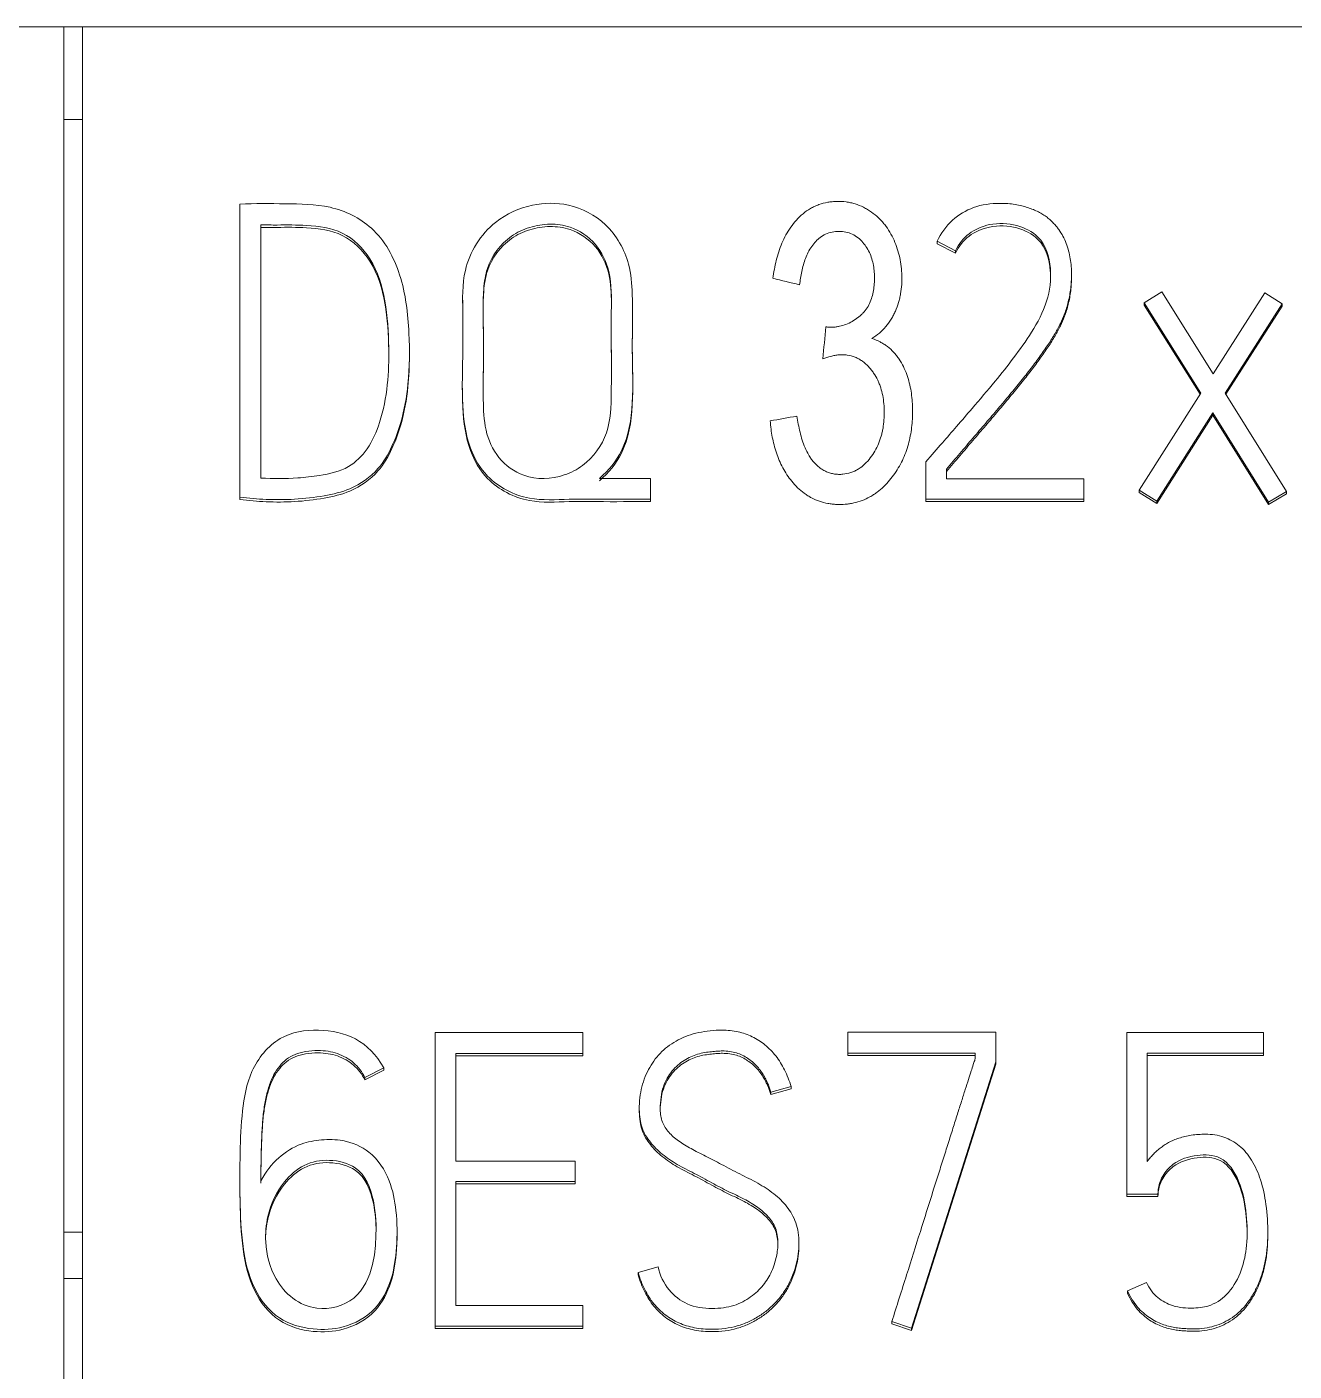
# Model space of a CAD drawing. Header units: millimetres. Extents: x 4134 to 7422, y 1400 to 3585.
# Drawn here: x 6047.35 to 6054.18, y 3365.53 to 3372.78 of the extents above; entities that cross this region are included whole.
import ezdxf

# ---------------------------------------------------------------- set-up
doc = ezdxf.new("R2010")
doc.units = ezdxf.units.MM
doc.layers.add('000-PI-Oprema', color=30, linetype='Continuous', lineweight=5)

# ---------------------------------------------------------------- blocks, each defined once
blk = doc.blocks.new('S7-1500 DQ HF - 6ES7522-1BL01-0AB0')
at = {"layer": '000-PI-Oprema', "color": 0, "linetype": 'ByBlock', "lineweight": 0}
for p, q in [((4.9, 147), (0, 147)), ((5, 147), (4.8999, 147)), ((5, 136.8169), (5, 147)), ((29.8, 147), (5, 147)), ((5, 146.5), (4.8999, 146.5)), ((5.8494, 146.0437), (5.8494, 144.4633)), ((5.9626, 145.9315), (5.9626, 144.5668)), ((9.6106, 145.8434), (9.6106, 145.8307)), ((9.7104, 145.7928), (9.6106, 145.8434)), ((9.7104, 145.7801), (9.6106, 145.8307)), ((9.7104, 145.7928), (9.7104, 145.7801)), ((10.3362, 145.6512), (10.3362, 145.6639)), ((7.0511, 145.5311), (7.0511, 145.5184)), ((10.8229, 145.5705), (10.7275, 145.5111)), ((10.7275, 145.5111), (10.7275, 145.4984)), ((10.7275, 145.5111), (11.0337, 145.0246)), ((11.1003, 145.1281), (10.8229, 145.5705)), ((11.3799, 145.5661), (11.1003, 145.1281)), ((11.4731, 145.5067), (11.3799, 145.5661)), ((7.9681, 145.4548), (7.9681, 145.4675)), ((10.7275, 145.4984), (11.0297, 145.0183)), ((11.1647, 145.0246), (11.4731, 145.5067)), ((11.1687, 145.0182), (11.4731, 145.494)), ((11.4731, 145.5067), (11.4731, 145.494)), ((7.8528, 145.3881), (7.8528, 145.3754)), ((6.7639, 145.2259), (6.7639, 145.2386)), ((7.0494, 145.0745), (7.0494, 145.0618)), ((11.0337, 145.0246), (10.7009, 144.5007)), ((11.4953, 144.4941), (11.1647, 145.0246)), ((10.7963, 144.4413), (11.0981, 144.9189)), ((10.7963, 144.4286), (11.0981, 144.9062)), ((11.0981, 144.9189), (11.3999, 144.4369)), ((11.0981, 144.9189), (11.0981, 144.9062)), ((11.0981, 144.9062), (11.3999, 144.4242)), ((9.5507, 144.4523), (9.5507, 144.6548)), ((9.6616, 144.6152), (9.6616, 144.5624)), ((8.0641, 144.5646), (7.7889, 144.5646)), ((8.0641, 144.4523), (8.0641, 144.5646)), ((9.6616, 144.5624), (10.4028, 144.5624)), ((10.4028, 144.5624), (10.4028, 144.4523)), ((10.7009, 144.5007), (10.7009, 144.488)), ((10.7009, 144.5007), (10.7963, 144.4413)), ((11.3999, 144.4369), (11.4953, 144.4941)), ((11.4953, 144.4941), (11.4953, 144.4814)), ((5.8494, 144.4633), (5.8494, 144.4506)), ((8.0641, 144.4523), (8.0641, 144.4396)), ((9.5507, 144.4523), (9.5507, 144.4396)), ((10.4028, 144.4523), (9.5507, 144.4523)), ((10.4028, 144.4396), (9.5507, 144.4396)), ((10.4028, 144.4523), (10.4028, 144.4396)), ((10.7009, 144.488), (10.7963, 144.4286)), ((10.7963, 144.4413), (10.7963, 144.4286)), ((11.3999, 144.4242), (11.4953, 144.4814)), ((11.3999, 144.4369), (11.3999, 144.4242)), ((6.9035, 141.5758), (6.9035, 139.9931)), ((7.7002, 141.5758), (6.9035, 141.5758)), ((7.7002, 141.4635), (7.7002, 141.5758)), ((9.1293, 141.578), (9.1293, 141.4657)), ((9.9282, 141.578), (9.1293, 141.578)), ((9.9282, 141.4173), (9.9282, 141.578)), ((10.6339, 141.5758), (11.3729, 141.5758)), ((10.6339, 140.7041), (10.6339, 141.5758)), ((11.3729, 141.5758), (11.3729, 141.4657)), ((7.0145, 140.8824), (7.0145, 141.4635)), ((7.0145, 141.4635), (7.7002, 141.4635)), ((7.0145, 141.4508), (7.7002, 141.4508)), ((7.7002, 141.4635), (7.7002, 141.4508)), ((9.1293, 141.4657), (9.1293, 141.453)), ((9.1293, 141.4657), (9.8172, 141.4657)), ((9.1293, 141.453), (9.8172, 141.453)), ((9.8172, 141.4657), (9.8172, 141.4349)), ((11.3729, 141.4657), (10.7448, 141.4657)), ((10.7448, 141.4657), (10.7448, 140.8802)), ((11.3729, 141.453), (10.7448, 141.453)), ((11.3729, 141.4657), (11.3729, 141.453)), ((6.6261, 141.3865), (6.524, 141.3337)), ((6.6261, 141.3865), (6.6261, 141.3738)), ((9.4733, 139.9821), (9.9282, 141.4173)), ((9.4733, 139.9694), (9.9282, 141.4046)), ((9.9282, 141.4173), (9.9282, 141.4046)), ((6.6261, 141.3738), (6.524, 141.321)), ((6.524, 141.3337), (6.524, 141.321)), ((8.8231, 141.2852), (8.7143, 141.2544)), ((8.8231, 141.2725), (8.7143, 141.2417)), ((8.7143, 141.2544), (8.7143, 141.2417)), ((8.8231, 141.2852), (8.8231, 141.2725)), ((8.0042, 141.165), (8.0042, 141.1523)), ((7.658, 140.8824), (7.0145, 140.8824)), ((7.658, 140.7724), (7.658, 140.8824)), ((5.8491, 140.7909), (5.8491, 140.7782)), ((7.0145, 140.1032), (7.0145, 140.7724)), ((7.0145, 140.7724), (7.658, 140.7724)), ((7.0145, 140.7597), (7.658, 140.7597)), ((7.658, 140.7724), (7.658, 140.7597)), ((10.8025, 140.7041), (10.6339, 140.7041)), ((10.6339, 140.7041), (10.6339, 140.6914)), ((10.8025, 140.6914), (10.6339, 140.6914)), ((10.8025, 140.7041), (10.8025, 140.6914)), ((4.8999, 140.5), (5, 140.5)), ((6.6974, 140.4885), (6.6974, 140.5012)), ((8.8652, 140.4272), (8.8652, 140.4399)), ((11.3951, 140.4858), (11.3951, 140.4985)), ((7.9975, 140.2815), (8.1063, 140.3123)), ((5, 140.25), (4.8999, 140.25)), ((7.9975, 140.2815), (7.9975, 140.2688)), ((10.6383, 140.1824), (10.7404, 140.2287)), ((10.6383, 140.1824), (10.6383, 140.1697)), ((7.7002, 140.1032), (7.0145, 140.1032)), ((7.7002, 139.9931), (7.7002, 140.1032)), ((9.3668, 140.0174), (9.3668, 140.0047)), ((9.3668, 140.0174), (9.4733, 139.9821)), ((9.3668, 140.0047), (9.4733, 139.9694)), ((6.9035, 139.9931), (7.7002, 139.9931)), ((6.9035, 139.9931), (6.9035, 139.9804)), ((6.9035, 139.9804), (7.7002, 139.9804)), ((7.7002, 139.9931), (7.7002, 139.9804)), ((9.4733, 139.9821), (9.4733, 139.9694))]:
    blk.add_line(p, q, dxfattribs=at)
for points, knots in [([(4.9, 147), (4.9, 145.9152), (4.9, 142.3121), (4.9, 138.7064), (4.9, 136.1854)], [0, 0, 0, 0, 0.301146, 1, 1, 1, 1]), ([(5.8494, 144.4633), (5.8967, 144.4573), (5.9947, 144.4492), (6.1472, 144.4499), (6.2989, 144.4675), (6.4596, 144.5048), (6.5943, 144.5994), (6.6731, 144.7353), (6.7288, 144.8887), (6.7649, 145.0939), (6.7661, 145.3622), (6.7334, 145.6575), (6.591, 145.9253), (6.3404, 146.0447), (6.0926, 146.0454), (5.9309, 146.0481), (5.8494, 146.0437)], [0, 0, 0, 0, 0.048928, 0.10152, 0.156673, 0.206259, 0.270351, 0.31956, 0.366981, 0.439378, 0.534587, 0.645045, 0.746603, 0.832762, 0.916147, 1, 1, 1, 1]), ([(7.7889, 144.5646), (7.8395, 144.6093), (7.9367, 144.7259), (7.9771, 144.9839), (7.9616, 145.2651), (7.9727, 145.5155), (7.9527, 145.7501), (7.843, 145.9451), (7.6356, 146.0536), (7.4164, 146.0502), (7.1903, 145.9484), (7.044, 145.7142), (7.0534, 145.4663), (7.0531, 145.2241), (7.0439, 144.981), (7.0735, 144.742), (7.1888, 144.545), (7.3963, 144.4384), (7.6048, 144.4545), (7.8219, 144.4512), (7.968, 144.4523), (8.0641, 144.4523)], [0, 0, 0, 0, 0.043075, 0.102648, 0.168978, 0.235307, 0.271956, 0.327443, 0.378109, 0.421433, 0.470555, 0.539532, 0.59211, 0.636178, 0.703998, 0.756984, 0.796657, 0.853885, 0.901986, 0.93541, 1, 1, 1, 1]), ([(8.7251, 145.6442), (8.7294, 145.6767), (8.7354, 145.7088), (8.7512, 145.7719), (8.7611, 145.803), (8.7803, 145.8483), (8.7874, 145.8633), (8.8031, 145.8921), (8.8117, 145.9061), (8.8305, 145.9329), (8.8407, 145.9458), (8.863, 145.9703), (8.8868, 145.9932), (8.9137, 146.012), (8.9353, 146.0245), (8.9427, 146.0284), (8.9577, 146.0353), (8.9805, 146.0447), (9.0043, 146.051), (9.0289, 146.0554), (9.0371, 146.0565), (9.0537, 146.0581), (9.0619, 146.0586), (9.0867, 146.0591), (9.1032, 146.0583), (9.128, 146.055), (9.1362, 146.0535), (9.1524, 146.0499), (9.1763, 146.0436), (9.1991, 146.0344), (9.2213, 146.0233), (9.2286, 146.0193), (9.2429, 146.0108), (9.2498, 146.0063), (9.2701, 145.9921), (9.2828, 145.9817), (9.3008, 145.9647), (9.3066, 145.9588), (9.3178, 145.9465), (9.3337, 145.9276), (9.3475, 145.9073), (9.3643, 145.879), (9.3718, 145.8642), (9.3919, 145.8191), (9.402, 145.7881), (9.4126, 145.7403), (9.4153, 145.7241), (9.4192, 145.6914), (9.4204, 145.675), (9.4218, 145.626), (9.4199, 145.5935), (9.4128, 145.5529), (9.4112, 145.5448), (9.4074, 145.5288), (9.4011, 145.5049), (9.3927, 145.4819), (9.3828, 145.4594), (9.3792, 145.452), (9.3716, 145.4373), (9.3675, 145.4301), (9.3545, 145.409), (9.3352, 145.3824), (9.3122, 145.3592), (9.2873, 145.3377), (9.2738, 145.3277), (9.2597, 145.3188)], [0, 0, 0, 0, 0.0625, 0.0625, 0.125, 0.125, 0.15625, 0.15625, 0.1875, 0.1875, 0.21875, 0.21875, 0.25, 0.28125, 0.28125, 0.296875, 0.296875, 0.3125, 0.34375, 0.34375, 0.359375, 0.359375, 0.375, 0.375, 0.40625, 0.40625, 0.421875, 0.421875, 0.4375, 0.46875, 0.46875, 0.484375, 0.484375, 0.5, 0.5, 0.53125, 0.53125, 0.546875, 0.546875, 0.5625, 0.59375, 0.59375, 0.625, 0.625, 0.6875, 0.6875, 0.71875, 0.71875, 0.75, 0.75, 0.8125, 0.8125, 0.828125, 0.828125, 0.84375, 0.875, 0.875, 0.890625, 0.890625, 0.90625, 0.90625, 0.9375, 0.96875, 0.96875, 1, 1, 1, 1]), ([(9.6106, 145.8434), (9.6302, 145.8864), (9.6863, 145.9616), (9.8082, 146.036), (9.9164, 146.0498), (9.9917, 146.0472), (10.0311, 146.043), (10.0671, 146.0356), (10.0998, 146.0259), (10.1299, 146.015), (10.1573, 146.0026), (10.1819, 145.9887), (10.2039, 145.9737), (10.223, 145.9573), (10.2396, 145.9405), (10.2545, 145.9241), (10.2723, 145.9016), (10.2908, 145.8714), (10.3088, 145.8327), (10.3214, 145.7918), (10.3298, 145.75), (10.3351, 145.7076), (10.3367, 145.6667), (10.3355, 145.6273), (10.3322, 145.5898), (10.3267, 145.5531), (10.3192, 145.5176), (10.31, 145.4837), (10.2965, 145.4448), (10.2767, 145.3986), (10.2471, 145.344), (10.2101, 145.2854), (10.1665, 145.2232), (10.1172, 145.1571), (10.0624, 145.088), (10.0029, 145.0156), (9.9396, 144.94), (9.8729, 144.8619), (9.8036, 144.7815), (9.733, 144.6989), (9.6856, 144.6433), (9.6616, 144.6152)], [0, 0, 0, 0, 0.061339, 0.118477, 0.180647, 0.199061, 0.216082, 0.231833, 0.246526, 0.260308, 0.273254, 0.285426, 0.29689, 0.307753, 0.31802, 0.327627, 0.336606, 0.355189, 0.37361, 0.392165, 0.410785, 0.42927, 0.447741, 0.464235, 0.480574, 0.496814, 0.51268, 0.527892, 0.542508, 0.566365, 0.593275, 0.623397, 0.656474, 0.692185, 0.730563, 0.771282, 0.814001, 0.858722, 0.904903, 0.951996, 1, 1, 1, 1]), ([(9.5507, 144.6548), (9.5802, 144.6888), (9.6354, 144.7521), (9.7187, 144.8475), (9.8136, 144.958), (9.9179, 145.0799), (10.0262, 145.2161), (10.1267, 145.3554), (10.2118, 145.5147), (10.2353, 145.6969), (10.1835, 145.8682), (10.0374, 145.9395), (9.9015, 145.9452), (9.777, 145.8922), (9.7291, 145.8304), (9.7104, 145.7928)], [0, 0, 0, 0, 0.068794, 0.128406, 0.193582, 0.291346, 0.373604, 0.45943, 0.554437, 0.645803, 0.738171, 0.803969, 0.878932, 0.940491, 1, 1, 1, 1]), ([(5.9626, 144.5668), (6.029, 144.5622), (6.135, 144.5624), (6.2934, 144.5807), (6.4349, 144.6115), (6.5474, 144.7245), (6.614, 144.8802), (6.6503, 145.0667), (6.6548, 145.2874), (6.6416, 145.5187), (6.5746, 145.7462), (6.413, 145.9068), (6.2209, 145.9334), (6.0741, 145.9311), (5.9918, 145.9316), (5.9626, 145.9315)], [0, 0, 0, 0, 0.085013, 0.135874, 0.205821, 0.265138, 0.333279, 0.422662, 0.50952, 0.618636, 0.722487, 0.80996, 0.894466, 0.962458, 1, 1, 1, 1]), ([(6.6524, 145.2212), (6.6524, 145.2333), (6.6516, 145.3297), (6.6416, 145.506), (6.5746, 145.7335), (6.413, 145.8941), (6.2209, 145.9207), (6.0741, 145.9184), (5.9918, 145.9189), (5.9626, 145.9188)], [0, 0, 0, 0, 0.030851, 0.246457, 0.451657, 0.624495, 0.791473, 0.92582, 1, 1, 1, 1]), ([(7.4131, 145.9186), (7.378, 145.9077), (7.2774, 145.86), (7.1839, 145.7347), (7.1576, 145.5519), (7.1649, 145.3705), (7.1631, 145.1703), (7.1614, 144.989), (7.1671, 144.8241), (7.2349, 144.6691), (7.3925, 144.5544), (7.5684, 144.5611), (7.7343, 144.6467), (7.8486, 144.8048), (7.8538, 145.0275), (7.8537, 145.2457), (7.8517, 145.4617), (7.8579, 145.6653), (7.7789, 145.8369), (7.6509, 145.9237), (7.522, 145.9413), (7.4483, 145.9295), (7.4131, 145.9186)], [0, 0, 0, 0, 0.03125, 0.09375, 0.125, 0.1875, 0.25, 0.296875, 0.34375, 0.390625, 0.4375, 0.5, 0.53125, 0.59375, 0.65625, 0.71875, 0.78125, 0.84375, 0.890625, 0.9375, 0.96875, 1, 1, 1, 1]), ([(7.4131, 145.9059), (7.378, 145.895), (7.2774, 145.8473), (7.1839, 145.722), (7.1576, 145.5392), (7.1649, 145.3578), (7.1632, 145.1769), (7.1622, 145.0692), (7.1622, 145.0339)], [0, 0, 0, 0, 0.111489, 0.334467, 0.445956, 0.668934, 0.891911, 1, 1, 1, 1]), ([(7.8537, 145.5093), (7.8538, 145.5627), (7.8494, 145.6711), (7.7789, 145.8242), (7.6509, 145.911), (7.522, 145.9286), (7.4483, 145.9168), (7.4131, 145.9059)], [0, 0, 0, 0, 0.226006, 0.458204, 0.690402, 0.845201, 1, 1, 1, 1]), ([(9.0107, 145.3823), (9.0168, 145.3812), (9.023, 145.3803), (9.0322, 145.3798), (9.0352, 145.3798), (9.0414, 145.3799), (9.0506, 145.3802), (9.0597, 145.381), (9.072, 145.3827), (9.0781, 145.3837), (9.0962, 145.3876), (9.108, 145.3911), (9.1309, 145.4), (9.1422, 145.4054), (9.1635, 145.4176), (9.1737, 145.4244), (9.1883, 145.4356), (9.193, 145.4395), (9.2023, 145.4476), (9.2068, 145.4518), (9.2195, 145.4651), (9.227, 145.4746), (9.2401, 145.4951), (9.2458, 145.5061), (9.2552, 145.5285), (9.259, 145.54), (9.2651, 145.5635), (9.2675, 145.5754), (9.2709, 145.5996), (9.272, 145.6117), (9.2732, 145.6358), (9.2733, 145.6478), (9.2726, 145.6719), (9.2717, 145.6839), (9.2687, 145.7079), (9.2665, 145.72), (9.2578, 145.7556), (9.2491, 145.7783), (9.231, 145.8103), (9.2241, 145.8205), (9.2091, 145.8397), (9.2008, 145.8487), (9.1822, 145.865), (9.1721, 145.872), (9.1505, 145.8837), (9.1389, 145.8883), (9.1151, 145.8946), (9.1029, 145.8964), (9.0781, 145.8975), (9.0658, 145.897), (9.0415, 145.8933), (9.0293, 145.8901), (9.0066, 145.881), (8.9959, 145.8752), (8.9806, 145.8647), (8.9757, 145.8609), (8.9664, 145.8529), (8.962, 145.8487), (8.9492, 145.8356), (8.9414, 145.8261), (8.9202, 145.7958), (8.9096, 145.7741), (8.8966, 145.7399), (8.8928, 145.7283), (8.8861, 145.7048), (8.8831, 145.693), (8.8755, 145.6573), (8.8718, 145.6333), (8.8691, 145.609)], [0, 0, 0, 0, 0.015625, 0.015625, 0.023437, 0.023437, 0.03125, 0.046875, 0.046875, 0.0625, 0.0625, 0.09375, 0.09375, 0.125, 0.125, 0.15625, 0.15625, 0.171875, 0.171875, 0.1875, 0.1875, 0.21875, 0.21875, 0.25, 0.25, 0.28125, 0.28125, 0.3125, 0.3125, 0.34375, 0.34375, 0.375, 0.375, 0.40625, 0.40625, 0.4375, 0.4375, 0.5, 0.5, 0.53125, 0.53125, 0.5625, 0.5625, 0.59375, 0.59375, 0.625, 0.625, 0.65625, 0.65625, 0.6875, 0.6875, 0.71875, 0.71875, 0.75, 0.75, 0.765625, 0.765625, 0.78125, 0.78125, 0.8125, 0.8125, 0.875, 0.875, 0.90625, 0.90625, 0.9375, 0.9375, 1, 1, 1, 1]), ([(10.2237, 145.6464), (10.2237, 145.6592), (10.2203, 145.7337), (10.1835, 145.8555), (10.0374, 145.9268), (9.9015, 145.9325), (9.777, 145.8795), (9.7291, 145.8177), (9.7104, 145.7801)], [0, 0, 0, 0, 0.051721, 0.299015, 0.475174, 0.675868, 0.840679, 1, 1, 1, 1]), ([(10.3362, 145.6529), (10.3362, 145.6527), (10.3363, 145.6399), (10.3355, 145.6146), (10.3322, 145.5771), (10.3267, 145.5404), (10.3192, 145.5049), (10.31, 145.471), (10.2965, 145.4321), (10.2767, 145.3859), (10.2471, 145.3313), (10.2101, 145.2727), (10.1665, 145.2105), (10.1172, 145.1444), (10.0624, 145.0753), (10.0029, 145.0029), (9.9396, 144.9273), (9.8729, 144.8492), (9.8036, 144.7688), (9.733, 144.6862), (9.6856, 144.6306), (9.6616, 144.6025)], [0, 0, 0, 0, 0.000351, 0.030208, 0.059783, 0.089178, 0.117897, 0.145433, 0.17189, 0.215074, 0.263783, 0.318309, 0.378181, 0.442821, 0.512289, 0.585996, 0.663321, 0.744272, 0.827864, 0.913107, 1, 1, 1, 1]), ([(7.0511, 145.5177), (7.0512, 145.4924), (7.0525, 145.4348), (7.053, 145.3775), (7.053, 145.3457)], [0, 0, 0, 0, 0.44169, 1, 1, 1, 1]), ([(7.7889, 144.5519), (7.8395, 144.5966), (7.9367, 144.7132), (7.9771, 144.9712), (7.9633, 145.2221), (7.9681, 145.3873), (7.9681, 145.4548)], [0, 0, 0, 0, 0.200742, 0.478373, 0.787489, 1, 1, 1, 1]), ([(7.8536, 145.145), (7.8536, 145.1743), (7.8534, 145.2512), (7.8528, 145.3277), (7.8528, 145.3754)], [0, 0, 0, 0, 0.379538, 1, 1, 1, 1]), ([(9.2597, 145.3188), (9.2747, 145.3141), (9.2964, 145.3053), (9.3167, 145.2937), (9.3299, 145.2854), (9.3363, 145.2809), (9.355, 145.2665), (9.3665, 145.256), (9.3822, 145.2388), (9.3873, 145.2329), (9.3969, 145.2206), (9.4015, 145.2143), (9.4233, 145.1818), (9.4368, 145.1541), (9.4527, 145.1104), (9.4573, 145.0954), (9.4648, 145.0653), (9.4679, 145.0502), (9.4753, 145.0047), (9.4778, 144.974), (9.4788, 144.9277), (9.4787, 144.9122), (9.4776, 144.8812), (9.4765, 144.8658), (9.4718, 144.8199), (9.4666, 144.7897), (9.4551, 144.7451), (9.4506, 144.7303), (9.4404, 144.701), (9.4347, 144.6865), (9.4156, 144.6441), (9.4004, 144.6173), (9.3741, 144.5791), (9.3647, 144.5667), (9.3447, 144.5427), (9.3236, 144.5199), (9.3001, 144.4998), (9.2814, 144.4858), (9.275, 144.4813), (9.2619, 144.4728), (9.2551, 144.4687), (9.221, 144.4499), (9.1921, 144.439), (9.1539, 144.4306), (9.1461, 144.4292), (9.1306, 144.4269), (9.1228, 144.426), (9.0995, 144.424), (9.0839, 144.4237), (9.0605, 144.4247), (9.0527, 144.4253), (9.0371, 144.427), (9.0293, 144.4281), (9.0063, 144.4323), (8.9763, 144.44), (8.9478, 144.4523), (8.9271, 144.4632), (8.9202, 144.4672), (8.907, 144.4755), (8.8877, 144.4887), (8.8699, 144.5038), (8.8475, 144.5255), (8.837, 144.5372), (8.8271, 144.5493)], [0, 0, 0, 0, 0.03125, 0.046875, 0.046875, 0.0625, 0.0625, 0.09375, 0.09375, 0.109375, 0.109375, 0.125, 0.125, 0.1875, 0.1875, 0.21875, 0.21875, 0.25, 0.25, 0.3125, 0.3125, 0.34375, 0.34375, 0.375, 0.375, 0.4375, 0.4375, 0.46875, 0.46875, 0.5, 0.5, 0.5625, 0.5625, 0.59375, 0.59375, 0.625, 0.65625, 0.65625, 0.671875, 0.671875, 0.6875, 0.6875, 0.75, 0.75, 0.765625, 0.765625, 0.78125, 0.78125, 0.8125, 0.8125, 0.828125, 0.828125, 0.84375, 0.84375, 0.875, 0.90625, 0.90625, 0.921875, 0.921875, 0.9375, 0.96875, 0.96875, 1, 1, 1, 1]), ([(5.8494, 144.4506), (5.8967, 144.4446), (5.9947, 144.4365), (6.1472, 144.4372), (6.2989, 144.4548), (6.4596, 144.4921), (6.5943, 144.5867), (6.6731, 144.7226), (6.7288, 144.876), (6.7586, 145.0453), (6.7639, 145.1705), (6.7639, 145.226)], [0, 0, 0, 0, 0.098443, 0.204258, 0.315227, 0.414995, 0.543949, 0.642959, 0.738369, 0.884032, 1, 1, 1, 1]), ([(8.8547, 144.9009), (8.859, 144.8717), (8.8644, 144.8427), (8.8749, 144.7998), (8.8789, 144.7857), (8.8879, 144.7575), (8.8929, 144.7436), (8.9045, 144.7164), (8.911, 144.7032), (8.9222, 144.6841), (8.9262, 144.6779), (8.9348, 144.6657), (8.9394, 144.6599), (8.9539, 144.6431), (8.9645, 144.6327), (8.9821, 144.619), (8.9883, 144.6147), (9.0011, 144.6071), (9.0076, 144.6037), (9.0213, 144.5977), (9.0283, 144.5952), (9.0428, 144.5911), (9.0573, 144.588), (9.0722, 144.5868), (9.0871, 144.5864), (9.0946, 144.5867), (9.1169, 144.5886), (9.1315, 144.5915), (9.1528, 144.5986), (9.1598, 144.6014), (9.1732, 144.6078), (9.1797, 144.6113), (9.1985, 144.6231), (9.2104, 144.6324), (9.2319, 144.6528), (9.2416, 144.6638), (9.2596, 144.6872), (9.268, 144.6996), (9.2827, 144.7251), (9.2957, 144.7514), (9.3053, 144.7791), (9.3114, 144.8004), (9.3132, 144.8076), (9.3165, 144.822), (9.3179, 144.8292), (9.3241, 144.8653), (9.3261, 144.8945), (9.3259, 144.9384), (9.3252, 144.9531), (9.3225, 144.9824), (9.3184, 145.0115), (9.3112, 145.0398), (9.3045, 145.0608), (9.302, 145.0677), (9.2966, 145.0814), (9.2936, 145.0883), (9.284, 145.1082), (9.2768, 145.121), (9.2644, 145.1392), (9.2601, 145.1452), (9.251, 145.1568), (9.2461, 145.1625), (9.2309, 145.1787), (9.2199, 145.1885), (9.2018, 145.2013), (9.1954, 145.2053), (9.1823, 145.2125), (9.1756, 145.2156), (9.1551, 145.2237), (9.1407, 145.2275), (9.1185, 145.2307), (9.1111, 145.2313), (9.0963, 145.2318), (9.0888, 145.2316), (9.074, 145.2303), (9.0666, 145.2292), (9.0519, 145.2265), (9.0446, 145.2248), (9.023, 145.2192), (9.0088, 145.2146), (8.9948, 145.2095)], [0, 0, 0, 0, 0.0625, 0.0625, 0.09375, 0.09375, 0.125, 0.125, 0.15625, 0.15625, 0.171875, 0.171875, 0.1875, 0.1875, 0.21875, 0.21875, 0.234375, 0.234375, 0.25, 0.25, 0.265625, 0.265625, 0.28125, 0.296875, 0.296875, 0.3125, 0.3125, 0.34375, 0.34375, 0.359375, 0.359375, 0.375, 0.375, 0.40625, 0.40625, 0.4375, 0.4375, 0.46875, 0.46875, 0.5, 0.53125, 0.53125, 0.546875, 0.546875, 0.5625, 0.5625, 0.625, 0.625, 0.65625, 0.65625, 0.6875, 0.71875, 0.71875, 0.734375, 0.734375, 0.75, 0.75, 0.78125, 0.78125, 0.796875, 0.796875, 0.8125, 0.8125, 0.84375, 0.84375, 0.859375, 0.859375, 0.875, 0.875, 0.90625, 0.90625, 0.921875, 0.921875, 0.9375, 0.9375, 0.953125, 0.953125, 0.96875, 0.96875, 1, 1, 1, 1]), ([(7.0494, 145.0618), (7.0494, 145.0232), (7.0516, 144.9062), (7.0735, 144.7293), (7.1888, 144.5323), (7.3963, 144.4257), (7.6048, 144.4418), (7.8219, 144.4385), (7.968, 144.4396), (8.0641, 144.4396)], [0, 0, 0, 0, 0.081096, 0.245586, 0.368745, 0.546401, 0.695727, 0.799486, 1, 1, 1, 1]), ([(8.8271, 144.5493), (8.8086, 144.5722), (8.7924, 144.5966), (8.7716, 144.6354), (8.7652, 144.6487), (8.7536, 144.6756), (8.7484, 144.6892), (8.739, 144.717), (8.7349, 144.7311), (8.7276, 144.7594), (8.7244, 144.7736), (8.7164, 144.8165), (8.7128, 144.8455), (8.7107, 144.8747)], [0, 0, 0, 0, 0.25, 0.25, 0.375, 0.375, 0.5, 0.5, 0.625, 0.625, 0.75, 0.75, 1, 1, 1, 1]), ([(5.9626, 140.7768), (5.9883, 140.8251), (6.0491, 140.9019), (6.1678, 140.9789), (6.2905, 141.0005), (6.4184, 140.9995), (6.5667, 140.9371), (6.663, 140.7868), (6.6979, 140.6052), (6.6996, 140.4243), (6.6733, 140.2408), (6.5871, 140.07), (6.42, 139.9782), (6.2345, 139.9684), (6.0462, 140.0217), (5.9096, 140.1986), (5.8588, 140.4278), (5.8484, 140.6751), (5.849, 140.9196), (5.8585, 141.1514), (5.8978, 141.3761), (6.0472, 141.5645), (6.2718, 141.6027), (6.4889, 141.5564), (6.5851, 141.456), (6.6261, 141.3865)], [0, 0, 0, 0, 0.03564, 0.067865, 0.092923, 0.119268, 0.154068, 0.197126, 0.234707, 0.279879, 0.320329, 0.360962, 0.405677, 0.442102, 0.485709, 0.532505, 0.586175, 0.644312, 0.701767, 0.753421, 0.803151, 0.856352, 0.904259, 0.950465, 1, 1, 1, 1]), ([(8.1063, 140.3123), (8.1151, 140.2674), (8.155, 140.1854), (8.2625, 140.1002), (8.3725, 140.085), (8.4571, 140.0902), (8.5132, 140.1019), (8.5622, 140.1225), (8.6045, 140.1489), (8.6416, 140.1787), (8.6727, 140.2123), (8.6982, 140.2487), (8.7189, 140.2871), (8.7337, 140.327), (8.744, 140.3664), (8.7505, 140.404), (8.7529, 140.4426), (8.7501, 140.4818), (8.7404, 140.5204), (8.7231, 140.5539), (8.7002, 140.5831), (8.6734, 140.6101), (8.642, 140.6346), (8.6069, 140.6572), (8.5688, 140.679), (8.5274, 140.699), (8.4839, 140.7193), (8.4396, 140.7418), (8.3939, 140.766), (8.3478, 140.7917), (8.3009, 140.8167), (8.2542, 140.8402), (8.209, 140.8642), (8.1672, 140.8908), (8.1284, 140.919), (8.0934, 140.9497), (8.0633, 140.9838), (8.0373, 141.0206), (8.0176, 141.0626), (8.0064, 141.1105), (8.003, 141.1652), (8.0065, 141.2237), (8.017, 141.2829), (8.035, 141.338), (8.0593, 141.3884), (8.0895, 141.434), (8.1254, 141.4744), (8.1671, 141.5092), (8.2146, 141.538), (8.2675, 141.5607), (8.3253, 141.5772), (8.3876, 141.5869), (8.4588, 141.5907), (8.5365, 141.5838), (8.6154, 141.5567), (8.6849, 141.5116), (8.7441, 141.4502), (8.7914, 141.3736), (8.8138, 141.3158), (8.8231, 141.2852)], [0, 0, 0, 0, 0.042395, 0.079774, 0.121236, 0.140075, 0.157254, 0.173247, 0.188397, 0.202796, 0.216711, 0.230265, 0.243508, 0.256652, 0.269293, 0.280934, 0.291684, 0.304893, 0.316879, 0.328106, 0.339273, 0.350814, 0.362909, 0.375637, 0.388999, 0.403044, 0.417696, 0.432849, 0.448511, 0.464937, 0.481153, 0.497163, 0.51278, 0.527863, 0.542482, 0.556645, 0.570443, 0.584077, 0.597961, 0.612786, 0.629037, 0.64828, 0.666584, 0.684253, 0.701354, 0.717933, 0.734308, 0.750738, 0.767515, 0.784992, 0.803232, 0.822275, 0.842375, 0.868294, 0.892965, 0.917787, 0.943448, 0.970498, 1, 1, 1, 1]), ([(6.524, 141.3337), (6.5165, 141.3489), (6.4986, 141.3775), (6.4639, 141.4143), (6.4225, 141.443), (6.3758, 141.4639), (6.3247, 141.4764), (6.2667, 141.4803), (6.2064, 141.4761), (6.1481, 141.4609), (6.1, 141.4336), (6.0618, 141.3956), (6.0308, 141.3487), (6.0071, 141.2923), (5.9895, 141.2273), (5.9767, 141.1536), (5.9696, 141.0712), (5.9657, 140.9804), (5.9631, 140.8814), (5.9625, 140.8125), (5.9626, 140.7768)], [0, 0, 0, 0, 0.043481, 0.085549, 0.127923, 0.170971, 0.214845, 0.260884, 0.317917, 0.367656, 0.41257, 0.456833, 0.503792, 0.555243, 0.612421, 0.675966, 0.746378, 0.823872, 0.908402, 1, 1, 1, 1]), ([(6.524, 141.321), (6.5165, 141.3362), (6.4986, 141.3648), (6.4639, 141.4016), (6.4225, 141.4303), (6.3758, 141.4511), (6.3247, 141.4637), (6.2667, 141.4676), (6.2064, 141.4634), (6.1481, 141.4482), (6.1, 141.4209), (6.0618, 141.3829), (6.0308, 141.336), (6.0071, 141.2796), (5.9895, 141.2146), (5.9767, 141.1409), (5.9696, 141.0585), (5.9657, 140.9677), (5.9631, 140.8687), (5.9625, 140.7998), (5.9626, 140.7641)], [0, 0, 0, 0, 0.043481, 0.085549, 0.127923, 0.170971, 0.214845, 0.260884, 0.317917, 0.367656, 0.41257, 0.456833, 0.503792, 0.555243, 0.612421, 0.675966, 0.746378, 0.823872, 0.908402, 1, 1, 1, 1]), ([(8.7143, 141.2544), (8.7123, 141.2616), (8.7073, 141.2766), (8.6979, 141.2997), (8.6867, 141.3243), (8.673, 141.3494), (8.6562, 141.3736), (8.6369, 141.3969), (8.6146, 141.4186), (8.5888, 141.4377), (8.5601, 141.4546), (8.5276, 141.4677), (8.4912, 141.4752), (8.4566, 141.4773), (8.4236, 141.4759), (8.3917, 141.4728), (8.3562, 141.4683), (8.3186, 141.4603), (8.2813, 141.446), (8.2451, 141.4267), (8.211, 141.4013), (8.1806, 141.3687), (8.153, 141.33), (8.1315, 141.2823), (8.1198, 141.225), (8.1162, 141.1718), (8.119, 141.1263), (8.1279, 141.093), (8.1432, 141.0634), (8.1636, 141.0371), (8.1878, 141.0127), (8.2165, 140.9905), (8.2486, 140.9697), (8.2838, 140.949), (8.3222, 140.9293), (8.3628, 140.9091), (8.405, 140.8874), (8.4499, 140.8639), (8.4969, 140.8386), (8.546, 140.8133), (8.5954, 140.7892), (8.6434, 140.7644), (8.6882, 140.7367), (8.73, 140.7072), (8.768, 140.6745), (8.8007, 140.6374), (8.8289, 140.5966), (8.8505, 140.55), (8.8628, 140.497), (8.8665, 140.4405), (8.8628, 140.3827), (8.852, 140.3258), (8.8341, 140.27), (8.8098, 140.2165), (8.7788, 140.1665), (8.7418, 140.1209), (8.6985, 140.08), (8.6487, 140.0446), (8.5934, 140.0147), (8.5325, 139.9918), (8.4662, 139.9783), (8.3886, 139.9736), (8.3036, 139.9806), (8.2169, 140.0067), (8.1416, 140.0511), (8.0787, 140.1128), (8.0295, 140.1908), (8.0068, 140.2501), (7.9975, 140.2815)], [0, 0, 0, 0, 0.006902, 0.014527, 0.0229, 0.03171, 0.040697, 0.049939, 0.059406, 0.069126, 0.079243, 0.089792, 0.100957, 0.11302, 0.121351, 0.131067, 0.142193, 0.154038, 0.166072, 0.178522, 0.191399, 0.204849, 0.219214, 0.234859, 0.25249, 0.272668, 0.283841, 0.294211, 0.304173, 0.314215, 0.324636, 0.335605, 0.347264, 0.35967, 0.372854, 0.386723, 0.401163, 0.416176, 0.433071, 0.449927, 0.466747, 0.483271, 0.499286, 0.514866, 0.530063, 0.545048, 0.560066, 0.575472, 0.591898, 0.609868, 0.627376, 0.645005, 0.66302, 0.681094, 0.698922, 0.71679, 0.734853, 0.753306, 0.772468, 0.792214, 0.812556, 0.833938, 0.86301, 0.889874, 0.915888, 0.942166, 0.969784, 1, 1, 1, 1]), ([(8.7143, 141.2417), (8.7123, 141.2489), (8.7073, 141.2639), (8.6979, 141.287), (8.6867, 141.3116), (8.673, 141.3367), (8.6562, 141.3609), (8.6369, 141.3842), (8.6146, 141.4059), (8.5888, 141.425), (8.5601, 141.4419), (8.5276, 141.455), (8.4912, 141.4625), (8.4566, 141.4646), (8.4236, 141.4632), (8.3917, 141.4601), (8.3562, 141.4556), (8.3186, 141.4476), (8.2813, 141.4333), (8.2451, 141.414), (8.211, 141.3886), (8.1806, 141.356), (8.153, 141.3173), (8.1315, 141.2696), (8.1203, 141.2149), (8.1174, 141.1764), (8.1173, 141.1571)], [0, 0, 0, 0, 0.025535, 0.053746, 0.084726, 0.117324, 0.150572, 0.184768, 0.219795, 0.255756, 0.293187, 0.332218, 0.373527, 0.418158, 0.448979, 0.484928, 0.526094, 0.569916, 0.614442, 0.660505, 0.708148, 0.757909, 0.811058, 0.868941, 0.934177, 1, 1, 1, 1]), ([(9.8172, 141.4349), (9.816, 141.4318), (9.8122, 141.4215), (9.805, 141.3994), (9.7938, 141.3653), (9.7794, 141.3205), (9.762, 141.2662), (9.7421, 141.2036), (9.72, 141.1338), (9.6959, 141.0579), (9.6704, 140.977), (9.6438, 140.8928), (9.6164, 140.8065), (9.5749, 140.6768), (9.5188, 140.4975), (9.4448, 140.2634), (9.3933, 140.1014), (9.3668, 140.0174)], [0, 0, 0, 0, 0.006664, 0.022274, 0.046836, 0.07897, 0.117297, 0.161819, 0.211415, 0.264968, 0.322476, 0.382404, 0.443215, 0.50491, 0.65714, 0.82217, 1, 1, 1, 1]), ([(8.7521, 140.429), (8.752, 140.4428), (8.75, 140.4696), (8.7404, 140.5077), (8.7231, 140.5412), (8.7002, 140.5704), (8.6734, 140.5974), (8.642, 140.6219), (8.6069, 140.6445), (8.5688, 140.6663), (8.5274, 140.6863), (8.4839, 140.7066), (8.4396, 140.7291), (8.3939, 140.7533), (8.3478, 140.779), (8.3009, 140.804), (8.2542, 140.8275), (8.209, 140.8515), (8.1672, 140.8781), (8.1284, 140.9063), (8.0934, 140.937), (8.0633, 140.9711), (8.0373, 141.0079), (8.0176, 141.0499), (8.0064, 141.0978), (8.0041, 141.1346), (8.0042, 141.1554), (8.0042, 141.1584)], [0, 0, 0, 0, 0.037363, 0.072654, 0.105707, 0.138586, 0.172568, 0.20818, 0.245654, 0.284995, 0.326348, 0.369486, 0.414101, 0.460216, 0.508578, 0.556324, 0.603462, 0.649443, 0.693851, 0.736893, 0.778592, 0.819218, 0.85936, 0.900239, 0.943889, 0.991738, 1, 1, 1, 1]), ([(10.7448, 140.8802), (10.7493, 140.8867), (10.7591, 140.8995), (10.7754, 140.9178), (10.7937, 140.9357), (10.8139, 140.9527), (10.8362, 140.9685), (10.8604, 140.9831), (10.8871, 140.9962), (10.9164, 141.0071), (10.9485, 141.0162), (10.9832, 141.023), (11.0207, 141.0268), (11.0798, 141.0291), (11.1589, 141.0188), (11.247, 140.9684), (11.3144, 140.8862), (11.3623, 140.7769), (11.3899, 140.6419), (11.3968, 140.518), (11.3931, 140.4155), (11.3833, 140.344), (11.3666, 140.2779), (11.3442, 140.2177), (11.3168, 140.1633), (11.2845, 140.1151), (11.2472, 140.0734), (11.205, 140.0388), (11.1582, 140.0117), (11.1075, 139.992), (11.0536, 139.9802), (11.0099, 139.9773), (10.9764, 139.978), (10.9519, 139.9793), (10.9236, 139.9808), (10.8922, 139.9845), (10.8592, 139.992), (10.825, 140.0026), (10.7903, 140.0176), (10.7562, 140.0382), (10.7223, 140.0634), (10.6902, 140.0955), (10.6617, 140.1358), (10.6459, 140.1663), (10.6383, 140.1824)], [0, 0, 0, 0, 0.010575, 0.021534, 0.032937, 0.044729, 0.056875, 0.069452, 0.0826, 0.096505, 0.111279, 0.126985, 0.143702, 0.161538, 0.205913, 0.248141, 0.293825, 0.346182, 0.40699, 0.478261, 0.512629, 0.544859, 0.575282, 0.604004, 0.631084, 0.6569, 0.681684, 0.705765, 0.729734, 0.753772, 0.778045, 0.803118, 0.812005, 0.822876, 0.835737, 0.849942, 0.864952, 0.880894, 0.897668, 0.915306, 0.934053, 0.954105, 0.975931, 1, 1, 1, 1]), ([(6.3332, 140.8868), (6.2843, 140.8887), (6.1919, 140.8713), (6.0655, 140.759), (5.9959, 140.6088), (5.9808, 140.4233), (6.021, 140.2622), (6.1288, 140.1338), (6.2842, 140.0678), (6.4851, 140.1196), (6.5696, 140.3029), (6.5873, 140.4854), (6.5815, 140.6681), (6.5113, 140.8535), (6.3821, 140.8849), (6.3332, 140.8868)], [0, 0, 0, 0, 0.0625, 0.125, 0.21875, 0.28125, 0.375, 0.4375, 0.5, 0.59375, 0.6875, 0.75, 0.84375, 0.9375, 1, 1, 1, 1]), ([(6.3332, 140.8741), (6.2843, 140.876), (6.1919, 140.8586), (6.0655, 140.7463), (6, 140.6049), (5.9883, 140.4991), (5.9881, 140.4624)], [0, 0, 0, 0, 0.232842, 0.465685, 0.814948, 1, 1, 1, 1]), ([(6.584, 140.5009), (6.584, 140.5524), (6.5749, 140.6727), (6.5113, 140.8408), (6.3821, 140.8722), (6.3332, 140.8741)], [0, 0, 0, 0, 0.310868, 0.724347, 1, 1, 1, 1]), ([(10.7404, 140.2287), (10.756, 140.1953), (10.7939, 140.1444), (10.8878, 140.0939), (10.9885, 140.086), (11.0981, 140.1006), (11.1956, 140.1743), (11.2576, 140.2922), (11.2881, 140.4371), (11.282, 140.6012), (11.2546, 140.7674), (11.1591, 140.9144), (11.0076, 140.9205), (10.8945, 140.8842), (10.8186, 140.8002), (10.8035, 140.7409), (10.8025, 140.7041)], [0, 0, 0, 0, 0.059022, 0.110017, 0.175174, 0.228533, 0.294979, 0.374406, 0.452147, 0.547151, 0.653629, 0.744768, 0.81483, 0.893356, 0.941956, 1, 1, 1, 1]), ([(11.2842, 140.4823), (11.2842, 140.5152), (11.2784, 140.6104), (11.2546, 140.7547), (11.1591, 140.9017), (11.0076, 140.9078), (10.8945, 140.8715), (10.8186, 140.7875), (10.8035, 140.7282), (10.8025, 140.6914)], [0, 0, 0, 0, 0.110862, 0.319923, 0.498869, 0.636431, 0.790612, 0.886035, 1, 1, 1, 1]), ([(6.6974, 140.4902), (6.6974, 140.4618), (6.6942, 140.3741), (6.6733, 140.2281), (6.5871, 140.0573), (6.42, 139.9655), (6.2345, 139.9557), (6.0462, 140.009), (5.9096, 140.1859), (5.8588, 140.4151), (5.8503, 140.6166), (5.8491, 140.7398), (5.8491, 140.778)], [0, 0, 0, 0, 0.047379, 0.146039, 0.245143, 0.354204, 0.443047, 0.549405, 0.663541, 0.794443, 0.936242, 1, 1, 1, 1]), ([(11.3951, 140.4855), (11.3951, 140.483), (11.395, 140.4549), (11.3931, 140.4028), (11.3833, 140.3313), (11.3666, 140.2652), (11.3442, 140.205), (11.3168, 140.1506), (11.2845, 140.1024), (11.2472, 140.0607), (11.205, 140.0261), (11.1582, 139.999), (11.1075, 139.9793), (11.0536, 139.9675), (11.0099, 139.9646), (10.9764, 139.9653), (10.9519, 139.9666), (10.9236, 139.9681), (10.8922, 139.9718), (10.8592, 139.9793), (10.825, 139.9899), (10.7903, 140.0049), (10.7562, 140.0255), (10.7223, 140.0507), (10.6902, 140.0828), (10.6617, 140.1231), (10.6459, 140.1536), (10.6383, 140.1697)], [0, 0, 0, 0, 0.006507, 0.07195, 0.133322, 0.191255, 0.245946, 0.297513, 0.346671, 0.393864, 0.439719, 0.485361, 0.531134, 0.577354, 0.625098, 0.642021, 0.662722, 0.687212, 0.714261, 0.742843, 0.773199, 0.80514, 0.838725, 0.874425, 0.912607, 0.954167, 1, 1, 1, 1]), ([(8.8652, 140.4289), (8.8652, 140.4283), (8.8653, 140.4088), (8.8628, 140.37), (8.852, 140.3131), (8.8341, 140.2573), (8.8098, 140.2038), (8.7788, 140.1538), (8.7418, 140.1082), (8.6985, 140.0673), (8.6487, 140.0319), (8.5934, 140.002), (8.5325, 139.9791), (8.4662, 139.9656), (8.3886, 139.9609), (8.3036, 139.9679), (8.2169, 139.994), (8.1416, 140.0384), (8.0787, 140.1001), (8.0295, 140.1781), (8.0068, 140.2374), (7.9975, 140.2688)], [0, 0, 0, 0, 0.001261, 0.046083, 0.091213, 0.137331, 0.183601, 0.229241, 0.274983, 0.321224, 0.368462, 0.417518, 0.468068, 0.520144, 0.574882, 0.649305, 0.718077, 0.784672, 0.851944, 0.922648, 1, 1, 1, 1])]:
    blk.add_open_spline(points, degree=3, knots=knots, dxfattribs=at)
for points in [[(8.8691, 145.609), (8.8211, 145.6207), (8.7731, 145.6325), (8.7251, 145.6442)], [(8.9948, 145.2095), (9.0001, 145.2671), (9.0054, 145.3247), (9.0107, 145.3823)], [(8.7107, 144.8747), (8.7587, 144.8834), (8.8067, 144.8922), (8.8547, 144.9009)]]:
    blk.add_open_spline(points, degree=3, dxfattribs=at)

msp = doc.modelspace()

# ---------------------------------------------------------------- block references
at = {"layer": '000-PI-Oprema', "color": 0, "linetype": 'ByBlock', "lineweight": 0}
msp.add_blockref('S7-1500 DQ HF - 6ES7522-1BL01-0AB0', (6042.6477, 3225.7847), dxfattribs=at)

doc.saveas('drawing.dxf')
